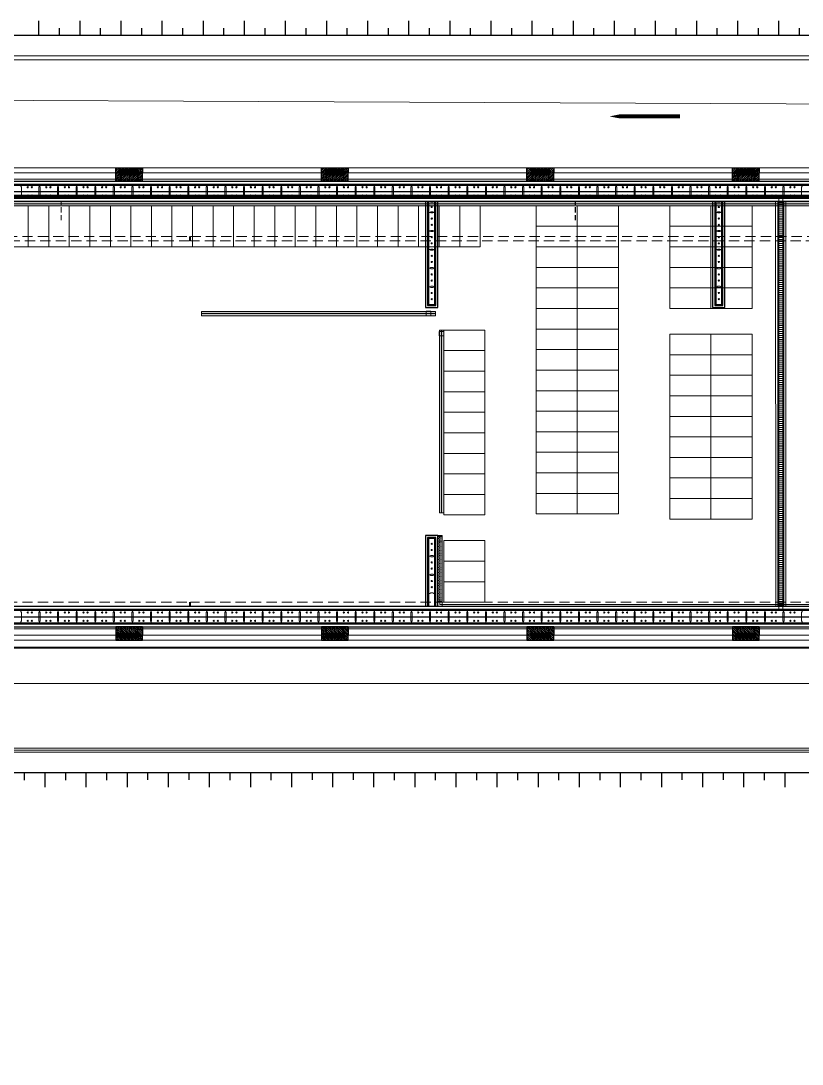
# Model space of a CAD drawing. Header units: millimetres. Extents: x -257704 to 345913, y -114363 to 98547.
# Drawn here: x -26972 to 11038, y -31280 to 19500 of the extents above; entities that cross this region are included whole.
import ezdxf

# ---------------------------------------------------------------- set-up
doc = ezdxf.new("R2010")
doc.units = ezdxf.units.MM
doc.header["$LTSCALE"] = 100
doc.header["$MEASUREMENT"] = 0
for name, pattern in [('CENTERX2', [4, 2.5, -0.5, 0.5, -0.5]), ('CONTINOUS', [0]), ('DASHDOT', [1, 0.5, -0.25, 0, -0.25]), ('DASHED2', [0.375, 0.25, -0.125])]:
    doc.linetypes.add(name, pattern=pattern)
for name, color, linetype, lineweight in [('1.Fence Wall', 2, 'Continuous', 15), ('3', 3, 'DASHDOT', 13), ('3.Curb', 6, 'CONTINOUS', 15), ('8', 8, 'Continuous', 5), ('ANGLE', 6, 'Continuous', 9), ('ARC_AXIS_LINE', 240, 'Continuous', 5), ('ARC_HATCH', 8, 'Continuous', 0), ('BOUNDARY', 251, 'Continuous', 5), ('Fence200', 1, 'Continuous', 5), ('Foundation', 3, 'DASHED2', 9), ('Retaining wall', 5, 'DASHED2', 5), ('Trench', 30, 'Continuous', 5), ('trench cover', 74, 'Continuous', 0)]:
    doc.layers.add(name, color=color, linetype=linetype, lineweight=lineweight)
doc.layers.add('ARC-PAKING-AR', color=9, linetype='Continuous', lineweight=5, true_color=0x808080)
for name, color, linetype in [('H_MepDuong', 3, 'Continuous'), ('L1-DRAINAGE-LONG_DITCH', 25, 'Continuous'), ('L1-DRAINAGE-TRANS_PIPE', 230, 'CENTERX2')]:
    doc.layers.add(name, color=color, linetype=linetype)

# ---------------------------------------------------------------- blocks, each defined once
blk = doc.blocks.new('*U56')
at = {"layer": 'H_MepDuong', "ltscale": 10}
for p, q in [((0, 0), (0, 700)), ((1000, 0), (1000, 350))]:
    blk.add_line(p, q, dxfattribs=at)
blk = doc.blocks.new('*U57')
for p, rotation in [((729990, -109364), 38.69068806982043), ((728429, -110614), 38.69068806982043), ((726868, -111865), 38.69068806982043), ((725307, -113115), 38.69068806982043), ((723746, -114365), 38.69068806982043), ((722185, -115615), 38.69068806982043), ((720624, -116865), 38.69068806982043), ((719063, -118116), 38.69068806982043), ((717502, -119366), 38.69068806982043), ((715940, -120616), 38.69068806982043), ((714379, -121866), 38.69068806982043), ((712818, -123117), 38.69068806982043), ((711257, -124367), 38.69068806982043), ((709696, -125617), 38.69068806982043), ((708135, -126867), 38.69068806982043), ((706574, -128118), 38.69068806982043), ((705013, -129368), 38.69068806982043), ((703452, -130618), 38.69068806982043), ((701891, -131868), 38.69068806982043), ((752653, -137208), 218.6907152937127), ((751092, -138458), 218.6907152937127), ((749531, -139708), 218.6907152937127), ((747970, -140959), 218.6907152937127), ((746409, -142209), 218.6907152937127), ((744848, -143459), 218.6907152937127), ((743287, -144709), 218.6907152937127), ((741726, -145960), 218.6907152937127), ((740165, -147210), 218.6907152937127), ((738604, -148460), 218.6907152937127), ((737042, -149710), 218.6907152937127), ((735481, -150960), 218.6907152937127), ((733920, -152211), 218.6907152937127), ((732359, -153461), 218.6907152937127), ((730798, -154711), 218.6907152937127), ((729237, -155961), 218.6907152937127), ((727676, -157212), 218.6907152937127), ((726115, -158462), 218.6907152937127), ((724554, -159712), 218.6907152937127)]:
    blk.add_blockref('*U56', p, dxfattribs=dict(rotation=rotation))
blk = doc.blocks.new('A$C289536E3')
at = {"layer": 'ARC_HATCH'}
h = blk.add_hatch(dxfattribs=at)
h.set_pattern_fill('ANSI31', color=256, scale=0.02, angle=-89.9998)
h.set_pattern_definition([(315.000175, (903.078894, 264.85122), (0.0449011436, 0.0449014176), [])])
h.paths.add_polyline_path([(0.65, -0.65), (0.65, -0.4), (0.65, 0), (0.4, 0), (0.4, -0.3), (0.45, -0.3), (0.45, -0.55), (-0.45, -0.55), (-0.45, -0.3), (-0.4, -0.3), (-0.4, 0), (-0.65, 0), (-0.65, -0.4), (-0.65, -0.65)])
h.paths.add_polyline_path([(0.4, -0.3), (0.4, 0), (-0.4, 0), (-0.4, -0.3)], flags=17)
h = blk.add_hatch(color=256, dxfattribs=at)
h.dxf.hatch_style = 1
h.paths.add_polyline_path([(0.437, -0.537), (0.437, -0.313), (-0.437, -0.313), (-0.437, -0.537)])
h.paths.add_polyline_path([(0.432, -0.532), (-0.432, -0.532), (-0.432, -0.318), (0.432, -0.318)], flags=16)
h = blk.add_hatch(dxfattribs=at)
h.set_pattern_fill('ANSI32', color=256, scale=0.003, angle=225.0002)
h.set_pattern_definition([(270.0001748, (903.078893, 264.901222), (0.028575, 8.72e-08), []), (270.0001748, (903.069368, 264.891697), (0.028575, 8.72e-08), [])])
h.paths.add_polyline_path([(0.432, -0.318), (0.432, -0.532), (-0.432, -0.532), (-0.432, -0.318)])
blk.add_line((0.65, 0), (-0.65, 0))
at = {"ltscale": 0.5, "flags": 128}
blk.add_lwpolyline([(-0.65, -0.4), (-0.65, -0.65), (0.65, -0.65), (0.65, -0.4)], dxfattribs=at)
for points in [[(0.45, -0.3), (0.45, -0.55), (-0.45, -0.55), (-0.45, -0.3)], [(0.437, -0.313), (0.437, -0.537), (-0.437, -0.537), (-0.437, -0.313)], [(0.432, -0.318), (0.432, -0.532), (-0.432, -0.532), (-0.432, -0.318)]]:
    blk.add_lwpolyline(points, close=True)
at = {"layer": 'L1-DRAINAGE-LONG_DITCH', "ltscale": 2}
for p, q in [((0.4, -0.35), (0.4, 0)), ((0.65, 0), (0.65, -0.4)), ((-0.65, 0), (-0.65, -0.4)), ((-0.4, -0.35), (-0.4, 0))]:
    blk.add_line(p, q, dxfattribs=at)
blk.add_lwpolyline([(0.4, -0.35), (0.4, -0.5), (-0.4, -0.5), (-0.4, -0.35)], close=True, dxfattribs=at)
blk = doc.blocks.new('cv1')
at = {"layer": 'trench cover'}
blk.add_lwpolyline([(-0.195, -0.025), (-0.1, -0.025), (-0.05, 0), (0.05, 0), (0.1, -0.025), (0.195, -0.025), (0.195, 0.875), (0.1, 0.875), (0.05, 0.85), (-0.05, 0.85), (-0.1, 0.875), (-0.195, 0.875)], close=True, dxfattribs=at)
for centre in [(0, 0.575), (0, 0.275)]:
    blk.add_circle(centre, 0.03, dxfattribs=at)
blk = doc.blocks.new('*U39')
at = {"layer": 'trench cover', "rotation": 38.69068872130704}
blk.add_blockref('cv1', (0.266, -0.332), dxfattribs=at)
blk = doc.blocks.new('*U40')
at = {"layer": 'trench cover'}
for p in [(-2.263, 2.826), (-1.697, 2.119), (-1.131, 1.413), (-0.566, 0.706), (0, 0)]:
    blk.add_blockref('*U39', p, dxfattribs=at)
blk = doc.blocks.new('*U30')
at = {"layer": 'trench cover', "rotation": 38.69068872130704}
blk.add_blockref('cv1', (0.266, -0.332), dxfattribs=at)
blk = doc.blocks.new('*U31')
at = {"layer": 'trench cover'}
for p in [(-2.263, 2.826), (-1.697, 2.119), (-1.131, 1.413), (-0.566, 0.706), (0, 0)]:
    blk.add_blockref('*U30', p, dxfattribs=at)
blk = doc.blocks.new('*U36')
at = {"layer": 'trench cover', "rotation": 38.69068872130704}
blk.add_blockref('cv1', (0.266, -0.332), dxfattribs=at)
blk = doc.blocks.new('*U27')
at = {"layer": 'trench cover'}
for p in [(-1.131, 1.413), (-0.566, 0.706), (0, 0)]:
    blk.add_blockref('*U36', p, dxfattribs=at)
blk = doc.blocks.new('c1')
at = {"layer": 'trench cover'}
blk.add_lwpolyline([(875, 345), (875, 250), (850, 200), (850, -200), (875, -250), (875, -345), (-25, -345), (-25, -250), (0, -200), (0, 200), (-25, 250), (-25, 345)], close=True, dxfattribs=at)
for centre in [(304, 200), (504, 200), (304, -200), (504, -200)]:
    blk.add_circle(centre, 30, dxfattribs=at)
blk = doc.blocks.new('*U41')
at = {"layer": 'trench cover', "xscale": 0.001, "yscale": 0.001, "zscale": 0.001}
blk.add_blockref('c1', (-0.425, 0), dxfattribs=at)
blk = doc.blocks.new('*U45')
at = {"layer": 'trench cover', "xscale": 0.001, "yscale": 0.001, "zscale": 0.001}
blk.add_blockref('c1', (-0.425, 0), dxfattribs=at)
blk = doc.blocks.new('latest trench ap')
at = {"layer": 'L1-DRAINAGE-LONG_DITCH', "ltscale": 0.8, "flags": 128}
for points in [[(-152.505, 10), (-130.47, 10), (-93.155, 10), (-40.705, 10)], [(-140.005, 9.85), (-130.47, 9.85), (-93.155, 9.85), (-40.705, 9.85)], [(-40.705, 9.15), (-93.155, 9.15), (-130.47, 9.15), (-140.005, 9.15)], [(-40.705, 9), (-93.155, 9), (-130.47, 9), (-152.505, 9)], [(-39.305, 9), (-10.205, 9), (-10.205, -10.7), (-152.505, -10.7), (-152.505, -11.7), (-9.205, -11.7), (-9.205, -0.549), (-0.701, -0.498)], [(-91.039, 9), (-91.039, 3.85), (-90.439, 3.85), (-90.439, 9)], [(-90.939, 9), (-90.939, 3.95), (-90.539, 3.95), (-90.539, 9)], [(-77.071, 9), (-77.071, 3.85), (-76.471, 3.85), (-76.471, 9)], [(-76.971, 9), (-76.971, 3.95), (-76.571, 3.95), (-76.571, 9)], [(-90.442, -10.7), (-90.439, -7.25), (-91.039, -7.249), (-91.042, -10.7)], [(-90.542, -10.7), (-90.539, -7.35), (-90.939, -7.349), (-90.942, -10.7)], [(-10.055, -10.85), (-10.055, -10.85), (-132.155, -10.85)], [(-132.155, -11.55), (-9.355, -11.55), (-9.355, -10.85)]]:
    blk.add_lwpolyline(points, dxfattribs=at)
at = {"layer": 'L1-DRAINAGE-LONG_DITCH', "ltscale": 10}
for points in [[(-40.705, 9.2), (-93.155, 9.2), (-130.47, 9.2), (-152.305, 9.2), (-152.305, 9.8)], [(-152.305, 9.2), (-152.305, 9.8), (-130.47, 9.8), (-93.155, 9.8), (-40.705, 9.8)], [(-39.305, 9.2), (-10.005, 9.2), (-10.005, -10.9), (-152.305, -10.9), (-152.305, -11.5), (-9.405, -11.5), (-9.405, -0.349), (-0.701, -0.298)]]:
    blk.add_lwpolyline(points, dxfattribs=at)
at = {"layer": 'L1-DRAINAGE-LONG_DITCH', "ltscale": 10, "flags": 128}
for points in [[(-90.889, 9), (-90.889, 4), (-90.589, 4), (-90.589, 9)], [(-76.921, 9), (-76.921, 4), (-76.621, 4), (-76.621, 9)], [(-90.592, -10.7), (-90.589, -7.4), (-90.889, -7.4), (-90.892, -10.7)]]:
    blk.add_lwpolyline(points, dxfattribs=at)
at = {"layer": 'L1-DRAINAGE-TRANS_PIPE', "ltscale": 2, "flags": 128}
for points in [[(-152.305, 9.5), (-40.705, 9.5)], [(-152.305, -11.2), (-9.705, -11.2), (-9.705, 9.5), (-39.305, 9.5)]]:
    blk.add_lwpolyline(points, dxfattribs=at)
at = {"layer": 'trench cover'}
for points in [[(-90.934, 8.48), (-90.839, 8.48), (-90.789, 8.505), (-90.689, 8.505), (-90.639, 8.48), (-90.544, 8.48), (-90.544, 9), (-90.639, 9), (-90.689, 8.975), (-90.789, 8.975), (-90.839, 9), (-90.934, 9)], [(-76.966, 8.48), (-76.871, 8.48), (-76.821, 8.505), (-76.721, 8.505), (-76.671, 8.48), (-76.576, 8.48), (-76.576, 9), (-76.671, 9), (-76.721, 8.975), (-76.821, 8.975), (-76.871, 9), (-76.966, 9)]]:
    blk.add_lwpolyline(points, close=True, dxfattribs=at)
for centre in [(-90.739, 8.74), (-76.771, 8.74)]:
    blk.add_circle(centre, 0.03, dxfattribs=at)
for name, p in [('*U45', (-110.275, 9.5)), ('*U45', (-109.37, 9.5)), ('*U45', (-108.465, 9.5)), ('*U45', (-107.56, 9.5)), ('*U45', (-106.655, 9.5)), ('*U45', (-105.75, 9.5)), ('*U45', (-104.845, 9.5)), ('*U45', (-103.94, 9.5)), ('*U45', (-103.035, 9.5)), ('*U45', (-102.13, 9.5)), ('*U45', (-101.225, 9.5)), ('*U45', (-100.32, 9.5)), ('*U45', (-99.415, 9.5)), ('*U45', (-98.51, 9.5)), ('*U45', (-97.605, 9.5)), ('*U45', (-96.7, 9.5)), ('*U45', (-95.795, 9.5)), ('*U45', (-94.89, 9.5)), ('*U45', (-93.985, 9.5)), ('*U45', (-93.08, 9.5)), ('*U45', (-92.175, 9.5)), ('*U45', (-91.27, 9.5)), ('*U45', (-90.365, 9.5)), ('*U45', (-89.46, 9.5)), ('*U45', (-88.555, 9.5)), ('*U45', (-87.65, 9.5)), ('*U45', (-86.745, 9.5)), ('*U45', (-85.84, 9.5)), ('*U45', (-84.935, 9.5)), ('*U45', (-84.03, 9.5)), ('*U45', (-83.125, 9.5)), ('*U45', (-82.22, 9.5)), ('*U45', (-81.315, 9.5)), ('*U45', (-80.41, 9.5)), ('*U45', (-79.505, 9.5)), ('*U45', (-78.6, 9.5)), ('*U45', (-77.695, 9.5)), ('*U45', (-76.79, 9.5)), ('*U45', (-75.885, 9.5)), ('*U45', (-74.98, 9.5)), ('*U45', (-74.075, 9.5)), ('*U45', (-73.17, 9.5)), ('*U41', (-110.275, -11.2)), ('*U41', (-109.37, -11.2)), ('*U41', (-108.465, -11.2)), ('*U41', (-107.56, -11.2)), ('*U41', (-106.655, -11.2)), ('*U41', (-105.75, -11.2)), ('*U41', (-104.845, -11.2)), ('*U41', (-103.94, -11.2)), ('*U41', (-103.035, -11.2)), ('*U41', (-102.13, -11.2)), ('*U41', (-101.225, -11.2)), ('*U41', (-100.32, -11.2)), ('*U41', (-99.415, -11.2)), ('*U41', (-98.51, -11.2)), ('*U41', (-97.605, -11.2)), ('*U41', (-96.7, -11.2)), ('*U41', (-95.795, -11.2)), ('*U41', (-94.89, -11.2)), ('*U41', (-93.985, -11.2)), ('*U41', (-93.08, -11.2)), ('*U41', (-92.175, -11.2)), ('*U41', (-91.27, -11.2)), ('*U41', (-90.365, -11.2)), ('*U41', (-89.46, -11.2)), ('*U41', (-88.555, -11.2)), ('*U41', (-87.65, -11.2)), ('*U41', (-86.745, -11.2)), ('*U41', (-85.84, -11.2)), ('*U41', (-84.935, -11.2)), ('*U41', (-84.03, -11.2)), ('*U41', (-83.125, -11.2)), ('*U41', (-82.22, -11.2)), ('*U41', (-81.315, -11.2)), ('*U41', (-80.41, -11.2)), ('*U41', (-79.505, -11.2)), ('*U41', (-78.6, -11.2)), ('*U41', (-77.695, -11.2)), ('*U41', (-76.79, -11.2)), ('*U41', (-75.885, -11.2)), ('*U41', (-74.98, -11.2)), ('*U41', (-74.075, -11.2)), ('*U41', (-73.17, -11.2))]:
    blk.add_blockref(name, p, dxfattribs=at)
at = {"layer": 'trench cover', "rotation": 321.309311278693}
for name, p in [('*U40', (-90.739, 4.405)), ('*U31', (-76.771, 4.405))]:
    blk.add_blockref(name, p, dxfattribs=at)
at = {"layer": 'trench cover', "xscale": -0.9999999999999987, "rotation": 218.6906887219729}
blk.add_blockref('*U27', (-90.739, -7.805), dxfattribs=at)

msp = doc.modelspace()

# ---------------------------------------------------------------- hatches: boundary and pattern name
at = {"layer": '8'}
h = msp.add_hatch(dxfattribs=at)
h.set_pattern_fill('ANSI31', color=256, scale=30, angle=73.939549)
h.set_pattern_definition([(180, (40393.43, 4949.92), (-2e-09, -95.25), [])])
h.paths.add_polyline_path([(9854.9289, -9000.0259), (10145.6964, -8999.9932), (10145.7675, 10699.9967), (9854.9999, 10699.9803)])
at = {"layer": 'ARC_HATCH'}
h = msp.add_hatch(dxfattribs=at)
h.set_pattern_fill('DOTS', color=256, scale=40, angle=-38.69068872)
h.set_pattern_definition([(359.999825, (-44969.335, 10861.75), (31.750194, 63.499903), [0, -63.5])])
h.paths.add_polyline_path([(31074.9575, 10699.9995), (31074.9575, 5550), (30874.9575, 5550), (30874.9575, 10499.9995), (-56620.001, 10499.9995), (-56619.9934, 8070), (-56819.9934, 8070), (-56820.001, 10699.9995)])
h = msp.add_hatch(dxfattribs=at)
h.set_pattern_fill('DOTS', color=256, scale=40, angle=-128.69068871)
h.set_pattern_definition([(270, (-19593.286, 77194.373), (63.5, -31.75), [0, -63.5])])
h.paths.add_polyline_path([(-6800, 5150.0014), (-6800, 5350.0014), (-18180.0001, 5350.0014), (-18180.0001, 5150.0014)])
h = msp.add_hatch(dxfattribs=at)
h.set_pattern_fill('DOTS', color=256, scale=40, angle=-38.69068872)
h.set_pattern_definition([(3e-10, (-78444.4, -5863.286), (31.75, 63.5), [0, -63.5])])
h.paths.add_polyline_path([(-6400.0306, 4450), (-6600.0306, 4450), (-6600.0306, -4450), (-6400.0306, -4450)])
h = msp.add_hatch(dxfattribs=at)
h.set_pattern_fill('DOTS', color=256, scale=40, angle=-38.69068872)
h.set_pattern_definition([(3e-10, (-70602.244, -3163.285), (31.75, 63.5), [0, -63.5])])
h.paths.add_polyline_path([(-6682.9976, -8750), (-6482.9976, -8750), (-6483.0032, -5550), (-6683.0032, -5550)])

# ---------------------------------------------------------------- linework, layer by layer
at = {"layer": '1.Fence Wall', "ltscale": 0.5}
for points in [[(31074.9575, 10699.9995), (31074.9575, 5550), (30874.9575, 5550), (30874.9575, 10499.9995), (-56620.001, 10499.9995), (-56619.9934, 8070), (-56819.9934, 8070), (-56820.001, 10699.9995)], [(-6800.0001, 5350.0014), (-6800.0001, 5150.0014), (-18180.0001, 5150.0014), (-18180.0001, 5350.0014)], [(-6600.0306, 4450), (-6400.0306, 4450), (-6400.0306, -4450), (-6600.0306, -4450)], [(-6482.9976, -8750), (-6682.9976, -8750), (-6683.0032, -5549.9988), (-6483.0031, -5549.9988)]]:
    msp.add_lwpolyline(points, close=True, dxfattribs=at)
msp.add_lwpolyline([(-67950.8963, -16100.0676), (84550.01, -16099.9966), (84550.0098, -15899.9966), (-67950.8963, -15900.0676)], dxfattribs=at)
at = {"layer": '3', "ltscale": 0.5, "flags": 128}
msp.add_lwpolyline([(1657.8064, 14850.0203, 0, 700, 0), (3457.8007, 14854.554, 200, 200, 0), (5094.9074, 14850.0202, 200, 200, 0)], format="xyseb", dxfattribs=at)
at = {"layer": '3.Curb', "flags": 128}
msp.add_lwpolyline([(-67975.9106, 17800.0103), (31150.9268, 17800.0103), (74550.0008, 17800.0094, -0.0668586209), (86034.959, 14950.0584, -0.0716272941), (102550.4956, 4971.3931), (102550.4956, -3584.5701, 0.4142135622), (107350.4956, -8384.5701), (108784.8186, -8384.5701), (108784.8186, -8584.5701), (107350.4956, -8584.5701, -0.4142135624), (102350.4956, -3584.5701), (102350.4956, 4876.6272, 0.0712661676), (85959.1719, 14764.9585, 0.0667828906), (74539.0059, 17600.0094), (31150.9268, 17600.0103), (-67975.9106, 17600.0521)], format="xyb", dxfattribs=at)
for points in [[(-67950.0001, 11700.0017), (-67950.0001, 12350.0019), (74550.0101, 12350.0356), (74550.0101, 11700.0356), (-67950.0001, 11700.0019)], [(-67950.0001, 12100.0019), (74550.0101, 12100.0356)], [(-67950.0001, 11800.0019), (74550.0101, 11800.0356)], [(-67950.0002, -10649.9974), (-67950.0001, -9999.9975), (74550.0096, -9999.9956), (74550.0096, -10649.9956), (-67950.0002, -10649.9974)], [(74550.0096, -10099.9956), (-67950.0001, -10099.9975)], [(74550.0096, -10399.9956), (-67950.0002, -10399.9975)]]:
    msp.add_lwpolyline(points, dxfattribs=at)
at = {"layer": 'ANGLE'}
msp.add_lwpolyline([(9854.9289, -8999.9993), (9854.9999, 10700.0069), (10145.7675, 10699.9906), (10145.6964, -8999.9993)], dxfattribs=at)
at = {"layer": 'ARC-PAKING-AR'}
for points in [[(-27619.9999, 10499.9285), (-26619.9999, 10499.9267), (-26620.0035, 8499.9267), (-27620.0035, 8499.9285)], [(-26619.9999, 10499.9254), (-25619.9999, 10499.9236), (-25620.0035, 8499.9236), (-26620.0035, 8499.9254)], [(-25619.9999, 10499.9224), (-24619.9999, 10499.9206), (-24620.0035, 8499.9206), (-25620.0035, 8499.9224)], [(-24619.9999, 10499.9193), (-23619.9999, 10499.9175), (-23620.0035, 8499.9175), (-24620.0035, 8499.9193)], [(-23619.9999, 10499.9163), (-22619.9999, 10499.9145), (-22620.0035, 8499.9145), (-23620.0035, 8499.9163)], [(-22619.9999, 10499.9132), (-21619.9999, 10499.9114), (-21620.0035, 8499.9114), (-22620.0035, 8499.9132)], [(-21619.9999, 10499.9102), (-20619.9999, 10499.9084), (-20620.0035, 8499.9084), (-21620.0035, 8499.9102)], [(-20619.9999, 10499.9071), (-19619.9999, 10499.9053), (-19620.0035, 8499.9053), (-20620.0035, 8499.9071)], [(-19619.9999, 10499.9041), (-18619.9999, 10499.9023), (-18620.0035, 8499.9023), (-19620.0035, 8499.9041)], [(-18619.9999, 10499.901), (-17619.9999, 10499.8992), (-17620.0035, 8499.8992), (-18620.0035, 8499.901)], [(-17619.9999, 10499.898), (-16619.9999, 10499.8962), (-16620.0035, 8499.8962), (-17620.0035, 8499.898)], [(-16619.9999, 10499.8949), (-15619.9999, 10499.8931), (-15620.0035, 8499.8931), (-16620.0035, 8499.8949)], [(-15619.9999, 10499.8919), (-14619.9999, 10499.89), (-14620.0035, 8499.89), (-15620.0035, 8499.8919)], [(-14619.9999, 10499.8888), (-13619.9999, 10499.887), (-13620.0035, 8499.887), (-14620.0035, 8499.8888)], [(-13619.9999, 10499.8858), (-12619.9999, 10499.8839), (-12620.0035, 8499.8839), (-13620.0035, 8499.8858)], [(-12619.9999, 10499.8827), (-11619.9999, 10499.8809), (-11620.0035, 8499.8809), (-12620.0035, 8499.8827)], [(-11619.9999, 10499.8797), (-10619.9999, 10499.8778), (-10620.0035, 8499.8778), (-11620.0035, 8499.8797)], [(-10619.9999, 10499.8766), (-9619.9999, 10499.8748), (-9620.0035, 8499.8748), (-10620.0035, 8499.8766)], [(-9619.9999, 10499.8736), (-8619.9999, 10499.8717), (-8620.0035, 8499.8717), (-9620.0035, 8499.8736)], [(-8619.9999, 10499.8705), (-7619.9999, 10499.8687), (-7620.0035, 8499.8687), (-8620.0035, 8499.8705)], [(-7619.9999, 10499.8675), (-6619.9999, 10499.8656), (-6620.0035, 8499.8656), (-7620.0035, 8499.8675)], [(-6619.9999, 10499.8644), (-5619.9999, 10499.8626), (-5620.0035, 8499.8626), (-6620.0035, 8499.8644)], [(-5619.9999, 10499.8614), (-4619.9999, 10499.8595), (-4620.0035, 8499.8595), (-5620.0035, 8499.8614)], [(-1899.9542, 10500.0417), (-1899.9585, 9500.0417), (100.0415, 9500.0332), (100.0458, 10500.0332)], [(100.0458, 10500.0356), (100.0415, 9500.0356), (2100.0415, 9500.0271), (2100.0458, 10500.0271)], [(4600.0659, 10500.255), (4600.0617, 9500.255), (6600.0617, 9500.2465), (6600.0659, 10500.2465)], [(6600.0659, 10500.0355), (6600.0617, 9500.0355), (8600.0617, 9500.0269), (8600.0659, 10500.0269)], [(-1899.9573, 9500.0417), (-1899.9616, 8500.0417), (100.0384, 8500.0332), (100.0427, 9500.0332)], [(100.0427, 9500.0356), (100.0384, 8500.0356), (2100.0384, 8500.0271), (2100.0427, 9500.0271)], [(4600.0629, 9500.255), (4600.0586, 8500.255), (6600.0586, 8500.2465), (6600.0629, 9500.2465)], [(6600.0629, 9500.0355), (6600.0586, 8500.0355), (8600.0586, 8500.0269), (8600.0629, 9500.0269)], [(-1899.9603, 8500.0417), (-1899.9646, 7500.0417), (100.0354, 7500.0332), (100.0397, 8500.0332)], [(100.0397, 8500.0356), (100.0354, 7500.0356), (2100.0354, 7500.0271), (2100.0397, 8500.0271)], [(4600.0598, 8500.255), (4600.0556, 7500.255), (6600.0556, 7500.2465), (6600.0598, 8500.2465)], [(6600.0598, 8500.0355), (6600.0556, 7500.0355), (8600.0556, 7500.0269), (8600.0598, 8500.0269)], [(-1899.9634, 7500.0417), (-1899.9677, 6500.0417), (100.0323, 6500.0332), (100.0366, 7500.0332)], [(100.0366, 7500.0356), (100.0323, 6500.0356), (2100.0323, 6500.0271), (2100.0366, 7500.0271)], [(4600.0568, 7500.255), (4600.0525, 6500.255), (6600.0525, 6500.2465), (6600.0568, 7500.2465)], [(6600.0568, 7500.0355), (6600.0525, 6500.0355), (8600.0525, 6500.0269), (8600.0568, 7500.0269)], [(-1899.9664, 6500.0417), (-1899.9707, 5500.0417), (100.0293, 5500.0332), (100.0336, 6500.0332)], [(100.0336, 6500.0356), (100.0293, 5500.0356), (2100.0293, 5500.0271), (2100.0336, 6500.0271)], [(4600.0537, 6500.255), (4600.0495, 5500.255), (6600.0495, 5500.2465), (6600.0537, 6500.2465)], [(6600.0537, 6500.0355), (6600.0495, 5500.0355), (8600.0495, 5500.0269), (8600.0537, 6500.0269)], [(-1899.9695, 5500.0417), (-1899.9738, 4500.0417), (100.0262, 4500.0332), (100.0305, 5500.0332)], [(100.0305, 5500.0356), (100.0262, 4500.0356), (2100.0262, 4500.0271), (2100.0305, 5500.0271)], [(-6400.03, 4450.0026), (-6400.0343, 3450.0026), (-4400.0343, 3449.9941), (-4400.03, 4449.9941)], [(-1899.9725, 4500.0417), (-1899.9768, 3500.0417), (100.0232, 3500.0332), (100.0275, 4500.0332)], [(100.0275, 4500.0356), (100.0232, 3500.0356), (2100.0232, 3500.0271), (2100.0275, 4500.0271)], [(4600.0488, 4250.0362), (4600.0445, 3250.0362), (6600.0445, 3250.0277), (6600.0488, 4250.0277)], [(6600.0488, 4250.0277), (6600.0445, 3250.0277), (8600.0445, 3250.0191), (8600.0488, 4250.0191)], [(-6400.0343, 3450.0026), (-6400.0386, 2450.0026), (-4400.0386, 2449.9941), (-4400.0343, 3449.9941)], [(-1899.9756, 3500.0417), (-1899.9799, 2500.0417), (100.0201, 2500.0332), (100.0244, 3500.0332)], [(100.0244, 3500.0356), (100.0201, 2500.0356), (2100.0201, 2500.0271), (2100.0244, 3500.0271)], [(4600.0458, 3250.0362), (4600.0415, 2250.0362), (6600.0415, 2250.0277), (6600.0458, 3250.0277)], [(6600.0458, 3250.0277), (6600.0415, 2250.0277), (8600.0415, 2250.0191), (8600.0458, 3250.0191)], [(-6400.0374, 2450.0026), (-6400.0416, 1450.0026), (-4400.0416, 1449.9941), (-4400.0374, 2449.9941)], [(-1899.9786, 2500.0417), (-1899.9829, 1500.0417), (100.0171, 1500.0332), (100.0214, 2500.0332)], [(100.0214, 2500.0356), (100.0171, 1500.0356), (2100.0171, 1500.0271), (2100.0214, 2500.0271)], [(4600.0427, 2250.0362), (4600.0384, 1250.0362), (6600.0384, 1250.0277), (6600.0427, 2250.0277)], [(6600.0427, 2250.0277), (6600.0384, 1250.0277), (8600.0384, 1250.0191), (8600.0427, 2250.0191)], [(-6400.0404, 1450.0026), (-6400.0447, 450.0026), (-4400.0447, 449.9941), (-4400.0404, 1449.9941)], [(-1899.9817, 1500.0417), (-1899.986, 500.0417), (100.014, 500.0332), (100.0183, 1500.0332)], [(100.0183, 1500.0356), (100.014, 500.0356), (2100.014, 500.0271), (2100.0183, 1500.0271)], [(4600.0397, 1250.0362), (4600.0354, 250.0362), (6600.0354, 250.0277), (6600.0397, 1250.0277)], [(6600.0397, 1250.0277), (6600.0354, 250.0277), (8600.0354, 250.0191), (8600.0397, 1250.0191)], [(-6400.0435, 450.0026), (-6400.0477, -549.9974), (-4400.0477, -550.0059), (-4400.0435, 449.9941)], [(-1899.9847, 500.0417), (-1899.989, -499.9583), (100.011, -499.9668), (100.0153, 500.0332)], [(100.0153, 500.0356), (100.011, -499.9644), (2100.011, -499.9729), (2100.0153, 500.0271)], [(4600.0366, 250.0362), (4600.0323, -749.9638), (6600.0323, -749.9723), (6600.0366, 250.0277)], [(6600.0366, 250.0277), (6600.0323, -749.9723), (8600.0323, -749.9809), (8600.0366, 250.0191)], [(-1899.9878, -499.9583), (-1899.9921, -1499.9583), (100.0079, -1499.9668), (100.0122, -499.9668)], [(100.0122, -499.9644), (100.0079, -1499.9644), (2100.0079, -1499.9729), (2100.0122, -499.9729)], [(-6400.0465, -549.9974), (-6400.0508, -1549.9974), (-4400.0508, -1550.0059), (-4400.0465, -550.0059)], [(4600.0336, -749.9638), (4600.0293, -1749.9638), (6600.0293, -1749.9723), (6600.0336, -749.9723)], [(6600.0336, -749.9723), (6600.0293, -1749.9723), (8600.0293, -1749.9809), (8600.0336, -749.9809)], [(-1899.9908, -1499.9583), (-1899.9951, -2499.9583), (100.0049, -2499.9668), (100.0092, -1499.9668)], [(100.0092, -1499.9644), (100.0049, -2499.9644), (2100.0049, -2499.9729), (2100.0092, -1499.9729)], [(-6400.0496, -1549.9974), (-6400.0538, -2549.9974), (-4400.0538, -2550.0059), (-4400.0496, -1550.0059)], [(4600.0305, -1749.9638), (4600.0262, -2749.9638), (6600.0262, -2749.9723), (6600.0305, -1749.9723)], [(6600.0305, -1749.9723), (6600.0262, -2749.9723), (8600.0262, -2749.9809), (8600.0305, -1749.9809)], [(-1899.9939, -2499.9583), (-1899.9982, -3499.9583), (100.0018, -3499.9668), (100.0061, -2499.9668)], [(100.0061, -2499.9644), (100.0018, -3499.9644), (2100.0018, -3499.9729), (2100.0061, -2499.9729)], [(-6400.0526, -2549.9974), (-6400.0569, -3549.9974), (-4400.0569, -3550.0059), (-4400.0526, -2550.0059)], [(4600.0275, -2749.9638), (4600.0232, -3749.9638), (6600.0232, -3749.9723), (6600.0275, -2749.9723)], [(6600.0275, -2749.9723), (6600.0232, -3749.9723), (8600.0232, -3749.9809), (8600.0275, -2749.9809)], [(-6400.0569, -3549.9974), (-6400.0612, -4549.9974), (-4400.0612, -4550.0059), (-4400.0569, -3550.0059)], [(-1899.9969, -3499.9583), (-1900.0012, -4499.9583), (99.9988, -4499.9668), (100.0031, -3499.9668)], [(100.0031, -3499.9644), (99.9988, -4499.9644), (2099.9988, -4499.9729), (2100.0031, -3499.9729)], [(4600.0232, -3749.9638), (4600.0189, -4749.9638), (6600.0189, -4749.9723), (6600.0232, -3749.9723)], [(6600.0232, -3749.9723), (6600.0189, -4749.9723), (8600.0189, -4749.9809), (8600.0232, -3749.9809)], [(-6400.0453, -5799.9915), (-6400.0496, -6799.9915), (-4400.0496, -6800), (-4400.0453, -5800)], [(-6400.0496, -6799.9915), (-6400.0538, -7799.9915), (-4400.0538, -7800), (-4400.0496, -6800)], [(-6400.0526, -7799.9915), (-6400.0569, -8799.9915), (-4400.0569, -8800), (-4400.0526, -7800)]]:
    msp.add_lwpolyline(points, close=True, dxfattribs=at)
at = {"layer": 'ARC_AXIS_LINE', "ltscale": 3, "flags": 128}
msp.add_lwpolyline([(99059.9306, -28941.4497), (99059.9306, -26755.1014, 0.4142135624), (85059.9306, -12755.1014), (-47100, -12755.1014, -0.4142135624), (-63600, 3744.8986), (-63600, 4244.8986, -0.4155514347), (-52047.4956, 15744.7787), (65224.2924, 15213.9222, -0.4128769545), (101059.9306, -20785.7026)], format="xyb", dxfattribs=at)
at = {"layer": 'BOUNDARY', "ltscale": 10, "const_width": 100}
msp.add_lwpolyline([(69300.6371, 9205.7939), (69299.5121, -9223.7081), (44849.3881, -11007.8636), (-44850.5816, -11002.3882), (-69300.4876, -9215.2477), (-69299.3627, 9213.4562), (-44849.2387, 10997.6118), (44850.7461, 10992.1363)], close=True, dxfattribs=at)
at = {"layer": 'Fence200', "ltscale": 0.45}
for p, q in [((-18180.0001, 5250.0014), (-6800.0001, 5250.0014)), ((-6500.0306, -4450), (-6500.0306, 4450))]:
    msp.add_line(p, q, dxfattribs=at)
at = {"layer": 'Fence200', "ltscale": 0.45, "flags": 128}
for points in [[(-56719.9934, 8070), (-56720.0004, 10599.9995), (30974.9575, 10599.9995), (30974.9575, 5550)], [(25699.8701, -8899.9998), (-6583.0032, -8899.9998), (-6583.0032, -5549.9988)], [(-67950.8963, -16000.0676), (84550.0099, -15999.9966)]]:
    msp.add_lwpolyline(points, dxfattribs=at)
at = {"layer": 'Fence200', "ltscale": 0.5}
for points in [[(-7030.7477, 5363.62), (-7030.7484, 5136.3829), (-7256.6607, 5136.3836), (-7256.66, 5363.6206)], [(-6613.6225, 4387.5911), (-6386.3855, 4387.5911), (-6386.3855, 4161.6788), (-6613.6225, 4161.6788)], [(-6696.1214, -5603.0649), (-6468.8844, -5603.0649), (-6468.8844, -5828.9773), (-6696.1214, -5828.9773)], [(-6696.1311, -8786.9014), (-6468.8941, -8786.9014), (-6468.8941, -9012.8138), (-6696.1311, -9012.8138)]]:
    msp.add_lwpolyline(points, close=True, dxfattribs=at)
at = {"layer": 'Foundation', "ltscale": 10}
for p, q in [((-25014.9504, 9799.9995), (-25014.9504, 10699.9995)), ((-25004.9504, 9799.9995), (-25004.9504, 10699.9995)), ((-4.9504, 9799.9995), (-4.9504, 10699.9995)), ((5.0496, 9799.9995), (5.0496, 10699.9995))]:
    msp.add_line(p, q, dxfattribs=at)
at = {"layer": 'H_MepDuong', "ltscale": 10}
msp.add_lwpolyline([(93359.7433, -31279.776), (93359.7433, -24899.9875, 0.4142135624), (85559.7433, -17099.9875), (84550.036, -17099.9966), (-74000.0006, -17100.0702), (-73999.9999, 18800.0115), (31150.9268, 18800.0103), (74604.607, 18800.0094, -0.0672294585), (86413.9189, 15875.5462, -0.0734074832), (103550.4956, 5442.6726), (103550.4956, -3584.5701, 0.4142135622), (107350.4956, -7384.5701), (108784.8186, -7384.5701)], format="xyb", dxfattribs=at)
at = {"layer": 'Retaining wall', "ltscale": 20}
for points in [[(-67400, 9000), (-18776.2082, 9000), (-18776.2082, 8800), (-67400, 8800)], [(-67400, -8800), (-18775, -8800), (-18775, -9000), (-67950, -9000)]]:
    msp.add_lwpolyline(points, dxfattribs=at)
for points in [[(-18724.9244, 9000), (31225, 9000), (31225, 8800), (-18724.9244, 8800)], [(31225, -9000), (31225, -8800), (-18725, -8800), (-18725, -9000)]]:
    msp.add_lwpolyline(points, close=True, dxfattribs=at)
at = {"layer": 'Trench', "flags": 128}
for points in [[(9750.6861, -8999.9993), (9749.9999, 10700.0076)], [(9850.6683, -8999.9993), (9849.9999, 10700.0066)], [(10150, 10700.001), (10150.6683, -8999.9993)], [(10249.9999, 10699.9999), (10250.6861, -8999.9993)]]:
    msp.add_lwpolyline(points, dxfattribs=at)
at = {"layer": 'Trench', "ltscale": 5}
for points in [[(9900.6901, -9199.9993), (9899.9884, 10899.9999)], [(10099.9884, 10899.9999), (10100.6902, -9199.9993)]]:
    msp.add_lwpolyline(points, dxfattribs=at)

# ---------------------------------------------------------------- block references
at = {"rotation": 321.3093112789681}
msp.add_blockref('*U57', (-491507.2226, 560490.5026), dxfattribs=at)
at = {"ltscale": 0.5, "yscale": 1000, "zscale": 1000}
for p, xscale, rotation in [((-21700.0033, 11700.0435), -999.9999999999993, 179.99982521005), ((-11700.0033, 11700.0435), -999.9999999999993, 179.99982521005), ((-1700.0033, 11700.0435), -999.9999999999993, 179.99982521005), ((8299.9967, 11700.0435), -999.9999999999993, 179.99982521005), ((-21700.0695, -9999.9126), 1000, 359.9998252104222), ((-11700.0695, -9999.9126), 1000, 359.9998252104222), ((-1700.0695, -9999.9126), 1000, 359.9998252104222), ((8299.9305, -9999.9126), 1000, 359.9998252104222)]:
    msp.add_blockref('A$C289536E3', p, dxfattribs=dict(at, xscale=xscale, rotation=rotation))
at = {"layer": 'L1-DRAINAGE-LONG_DITCH', "xscale": 1000, "yscale": 1000, "zscale": 1000}
msp.add_blockref('latest trench ap', (83754.9246, 1699.9257), dxfattribs=at)

doc.saveas('drawing.dxf')
